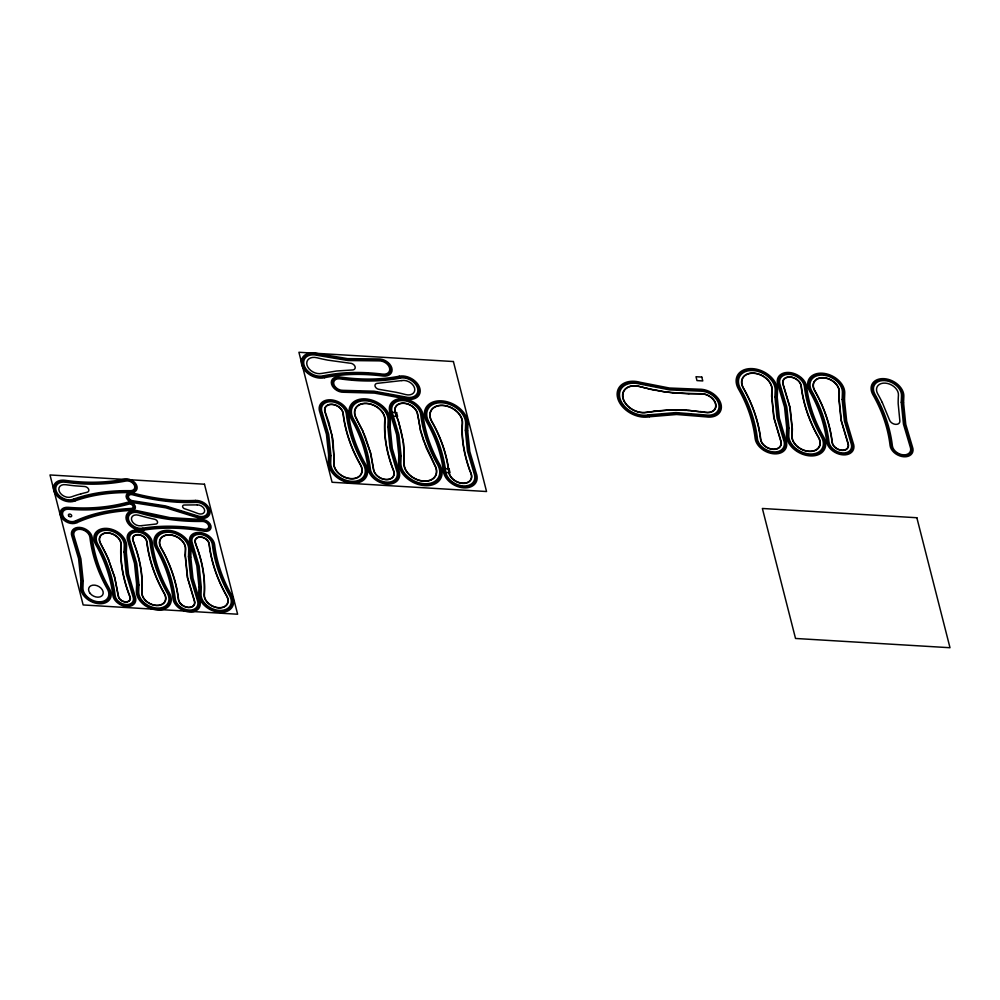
<?xml version="1.0" encoding="UTF-8"?>
<svg xmlns="http://www.w3.org/2000/svg" width="1000" height="1000" viewBox="0 0 1000 1000"><rect width="100%" height="100%" fill="white"/><g stroke="black" fill="none" stroke-linecap="round" stroke-linejoin="round"><path stroke-width="1.5" d="M653.662 411.35L646.5 412.475A17.337 12.263 27.6 0 1 622.913 398.263A17.337 12.263 27.6 0 1 639.862 386.488L646.062 388.288M654.075 411.087L667.35 410.188M666.925 410.213L646.388 412.275A17.075 12.075 27.6 0 1 623.162 398.275A17.075 12.075 27.6 0 1 639.85 386.675L641.188 387.038M667.175 409.988L670.337 410.087M667.537 409.975L675.987 410.037M670.537 409.875L676.862 410.05M676.312 409.837L677.312 410.05M677.138 409.85L678.188 410.075M677.562 409.85L680.512 410.125M689.212 393.762L700.775 393.663A12.188 8.625 27.6 0 1 715.738 403.825A12.188 8.625 27.6 0 1 705.575 412.488L688.8 410.363M678.388 409.862L685.037 410.325M688.713 393.95L667.475 392.088M680.888 409.938L686.175 410.387M685.462 410.15L688.45 410.538M686.575 410.213L699.338 411.625M350.562 363.225L350.7 363.237A4.363 3.088 27.6 0 1 355.087 366.712A4.363 3.088 27.6 0 1 352.688 369.963L336.7 370.988L321.512 373.462A10.475 7.4 27.6 0 1 307.038 365.225A10.475 7.4 27.6 0 1 316.863 357.738A165.825 117.263 27.6 0 0 327.8 360.138L349.538 363.15M673.337 392.775L700.85 393.875A11.925 8.438 27.6 0 1 715.487 403.812A11.925 8.438 27.6 0 1 705.55 412.287L700.088 411.512M672.925 392.938L665.238 391.788M667.062 392.238L656.3 390.3M664.825 391.925L652.725 389.588M655.863 390.412L651.4 389.3M652.288 389.688L646.5 388.2M650.95 389.412L641.637 386.962M357.088 419.575L356.388 418.35A15.925 11.262 27.6 0 1 366.587 403.537A15.925 11.262 27.6 0 1 384.775 420.05C383.512 437.325 387.2 454.65 393.45 470.688A10.788 7.625 27.6 0 1 392.912 476.775L392.775 476.962A10.788 7.625 27.6 0 1 386.262 479.462L385.525 479.412A10.788 7.625 27.6 0 1 379.237 477.238L378.938 477.025A10.788 7.625 27.6 0 1 373.675 469.5L371.112 455.163M357.088 420.025L363.275 431.987M106.5 554.763L100.725 543.6A11.35 8.025 27.6 0 1 107.987 533.038A11.35 8.025 27.6 0 1 120.938 544.812C119.65 562.537 123.438 580.325 129.85 596.8A6.2 4.387 27.6 0 1 125.525 601.838A6.2 4.387 27.6 0 1 118.462 596.112L114.637 576.725L108.325 559.4M106.463 555.2L109.188 560.887M362.987 431.337L356.175 418.387A16.2 11.45 27.6 0 1 366.538 403.325A16.2 11.45 27.6 0 1 385.025 420.125C383.762 437.375 387.45 454.663 393.688 470.688A11.05 7.812 27.6 0 1 386 479.65A11.05 7.812 27.6 0 1 373.425 469.462L370.337 452.088L365.337 436.912M362.837 431.538L365.175 436.488M363.162 432.275L370.05 451.875M108.5 559.225L100.5 543.638A11.612 8.213 27.6 0 1 107.925 532.825A11.612 8.213 27.6 0 1 121.188 544.875C119.9 562.587 123.675 580.337 130.087 596.788A6.475 4.575 27.6 0 1 125.588 602.038A6.475 4.575 27.6 0 1 118.212 596.075L114.812 578.275L109.087 561.2M195.812 543.837L195.525 543.075A7.35 5.2 27.6 0 1 200.637 537.112A7.35 5.2 27.6 0 1 209.013 543.888C211.163 562.263 217.463 580.037 226.637 596.062A12.5 8.838 27.6 0 1 218.637 607.688A12.5 8.838 27.6 0 1 204.375 594.725C205.562 577.137 202.1 559.25 195.287 543.088A7.612 5.387 27.6 0 1 200.588 536.912A7.612 5.387 27.6 0 1 209.262 543.925C211.412 562.275 217.7 580.025 226.863 596.025A12.763 9.025 27.6 0 1 218.688 607.9A12.763 9.025 27.6 0 1 204.125 594.663C205.375 577.525 201.838 560.325 195.763 544.35M133.75 542.188L133.188 540.725A7.35 5.2 27.6 0 1 138.312 534.763A7.35 5.2 27.6 0 1 146.675 541.538C148.837 559.913 155.137 577.688 164.3 593.713A12.5 8.838 27.6 0 1 156.312 605.337A12.5 8.838 27.6 0 1 142.037 592.375C143.2 574.788 139.812 556.875 132.95 540.737A7.612 5.387 27.6 0 1 138.262 534.55A7.612 5.387 27.6 0 1 146.925 541.575C149.088 559.925 155.375 577.663 164.525 593.675A12.763 9.025 27.6 0 1 156.363 605.538A12.763 9.025 27.6 0 1 141.8 592.312C143.038 575.312 139.562 558.263 133.6 542.413M470.412 471.6L471.15 473.512A12.188 8.625 27.6 0 1 462.663 483.4A12.188 8.625 27.6 0 1 448.775 472.163C446.675 454.3 440.562 437.025 431.65 421.425A17.337 12.263 27.6 0 1 442.738 405.3A17.337 12.263 27.6 0 1 462.525 423.288C461.15 440.425 465.225 457.512 470.913 473.512A11.925 8.438 27.6 0 1 462.6 483.2A11.925 8.438 27.6 0 1 449.025 472.2C446.925 454.312 440.8 437 431.863 421.388A17.075 12.075 27.6 0 1 442.788 405.513A17.075 12.075 27.6 0 1 462.287 423.212C461.087 439.562 464.375 455.975 470.05 471.25M423.975 441.312L434.85 465.1A17.337 12.263 27.6 0 1 423.75 481.225A17.337 12.263 27.6 0 1 403.963 463.237C405.213 446.112 401.538 428.925 395.35 413.013A12.188 8.625 27.6 0 1 403.837 403.125A12.188 8.625 27.6 0 1 417.713 414.363L420.6 430.95M423.65 441.075L420.712 431.413L417.85 415.487M398.462 421.062L395.588 413.013A11.925 8.438 27.6 0 1 403.888 403.325A11.925 8.438 27.6 0 1 417.475 414.325L417.562 415.062M398.612 421.538L403.537 443.025L404.212 463.312A17.075 12.075 27.6 0 0 423.7 481.025A17.075 12.075 27.6 0 0 434.625 465.138L426.1 447.587L420.95 431.375M328.688 421.95L325.3 412.287A9.637 6.812 27.6 0 1 332.013 404.462A9.637 6.812 27.6 0 1 342.987 413.35C345.112 431.488 351.325 449.025 360.375 464.85A14.787 10.45 27.6 0 1 350.913 478.6A14.787 10.45 27.6 0 1 334.038 463.263L333.188 441.538M328.85 422.475L332.75 438.725M370.45 452.475L371.025 454.775M332.837 439.288L333.1 440.975M137.887 584.362L137.637 591.163A17.163 12.138 27.6 0 0 157.238 608.962A17.163 12.138 27.6 0 0 168.212 593C159.288 577.4 153.162 560.1 151.062 542.212A12.012 8.5 27.6 0 0 137.387 531.138A12.012 8.5 27.6 0 0 129.012 540.887L135.65 563.138L137.887 584.362M185.387 555.875L187.662 577.788L194.425 600.438A8.762 6.188 27.6 0 1 188.325 607.55A8.762 6.188 27.6 0 1 178.35 599.475C176.2 581.25 169.963 563.625 160.863 547.725A13.9 9.838 27.6 0 1 169.762 534.788A13.9 9.838 27.6 0 1 185.637 549.212L185.387 555.875M188.463 556.587L190.7 578.075L197.338 600.325A12.012 8.5 27.6 0 1 188.962 610.087A12.012 8.5 27.6 0 1 175.287 599.012C173.188 581.125 167.062 563.825 158.138 548.225A17.163 12.138 27.6 0 1 169.112 532.25A17.163 12.138 27.6 0 1 188.713 550.05L188.463 556.587M190.787 557.137L192.987 578.3L199.537 600.25A14.475 10.237 27.6 0 1 189.45 612A14.475 10.237 27.6 0 1 172.963 598.65C170.9 581.025 164.862 563.975 156.075 548.6A19.625 13.875 27.6 0 1 168.625 530.337A19.625 13.875 27.6 0 1 191.025 550.688L190.787 557.137M200.212 586.712L199.975 593.513A17.163 12.138 27.6 0 0 219.562 611.312A17.163 12.138 27.6 0 0 230.55 595.35C221.625 579.75 215.5 562.45 213.4 544.562A12.012 8.5 27.6 0 0 199.713 533.488A12.012 8.5 27.6 0 0 191.35 543.237L197.987 565.5L200.212 586.712M329.875 455.175L329.637 462.05A19.45 13.75 27.6 0 0 351.838 482.225A19.45 13.75 27.6 0 0 364.288 464.125C355.475 448.738 349.438 431.675 347.362 414.025A14.3 10.113 27.6 0 0 331.087 400.838A14.3 10.113 27.6 0 0 321.125 412.45L327.663 434.375L329.875 455.175M398.8 455.037L398.562 461.763A23.062 16.3 27.6 0 0 424.888 485.675A23.062 16.3 27.6 0 0 439.637 464.225C431.025 449.162 425.125 432.45 423.1 415.188A17.913 12.663 27.6 0 0 402.7 398.675A17.913 12.663 27.6 0 0 390.225 413.212L396.637 434.7L398.8 455.037M400.05 455.337L399.812 462.1A21.738 15.375 27.6 0 0 424.625 484.65A21.738 15.375 27.6 0 0 438.537 464.425C429.85 449.237 423.9 432.4 421.85 415A16.587 11.725 27.6 0 0 402.962 399.7A16.587 11.725 27.6 0 0 391.413 413.175L397.825 434.562L400.05 455.337M466.45 430.737L468.575 451.475L475.087 473.363A16.587 11.725 27.6 0 1 463.525 486.825A16.587 11.725 27.6 0 1 444.637 471.525C442.587 454.125 436.637 437.287 427.962 422.1A21.738 15.375 27.6 0 1 441.863 401.887A21.738 15.375 27.6 0 1 466.688 424.425L466.45 430.737M787.962 427.825L787.725 434.712A19.45 13.75 27.6 0 0 809.925 454.875A19.45 13.75 27.6 0 0 822.362 436.788C813.562 421.388 807.525 404.325 805.45 386.675A14.3 10.113 27.6 0 0 789.163 373.488A14.3 10.113 27.6 0 0 779.2 385.1L785.75 407.025L787.962 427.825M792.375 429.012L792.125 435.913A14.787 10.45 27.6 0 0 809 451.25A14.787 10.45 27.6 0 0 818.462 437.5C809.412 421.675 803.2 404.137 801.062 386A9.637 6.812 27.6 0 0 790.088 377.113A9.637 6.812 27.6 0 0 783.375 384.938L790.1 407.488L792.375 429.012M839.075 398.762L841.35 420.662L848.112 443.325A8.762 6.188 27.6 0 1 842.013 450.425A8.762 6.188 27.6 0 1 832.038 442.35C829.9 424.125 823.65 406.5 814.562 390.6A13.9 9.838 27.6 0 1 823.45 377.663A13.9 9.838 27.6 0 1 839.325 392.088L839.075 398.762M842.15 399.475L844.388 420.95L851.025 443.2A12.012 8.5 27.6 0 1 842.663 452.962A12.012 8.5 27.6 0 1 828.975 441.887C826.875 424 820.75 406.7 811.825 391.1A17.163 12.138 27.6 0 1 822.812 375.125A17.163 12.138 27.6 0 1 842.4 392.925L842.15 399.475M844.488 400.012L846.688 421.175L853.225 443.125A14.475 10.237 27.6 0 1 843.15 454.875A14.475 10.237 27.6 0 1 826.663 441.525C824.587 423.9 818.562 406.85 809.762 391.475A19.625 13.875 27.6 0 1 822.325 373.212A19.625 13.875 27.6 0 1 844.725 393.575L844.488 400.012M189.55 556.575L191.775 578.225L198.363 600.288A13.162 9.3 27.6 0 1 189.188 610.975A13.162 9.3 27.6 0 1 174.213 598.837C172.125 581.075 166.038 563.888 157.175 548.4A18.312 12.95 27.6 0 1 168.888 531.362A18.312 12.95 27.6 0 1 189.788 550.35L189.55 556.575M328.625 455.062L328.387 461.712A20.775 14.688 27.6 0 0 352.1 483.25A20.775 14.688 27.6 0 0 365.387 463.925C356.65 448.65 350.662 431.725 348.612 414.212A15.625 11.05 27.6 0 0 330.825 399.812A15.625 11.05 27.6 0 0 319.938 412.5L326.438 434.25L328.625 455.062M330.962 455.6L330.712 462.35A18.312 12.95 27.6 0 0 351.613 481.337A18.312 12.95 27.6 0 0 363.325 464.3C354.462 448.812 348.375 431.625 346.287 413.862A13.162 9.3 27.6 0 0 331.312 401.725A13.162 9.3 27.6 0 0 322.137 412.413L328.725 434.475L330.962 455.6M334.038 456.3L333.787 463.2A15.05 10.637 27.6 0 0 350.962 478.8A15.05 10.637 27.6 0 0 360.6 464.8C351.562 449.012 345.363 431.5 343.225 413.387A9.9 7 27.6 0 0 331.95 404.263A9.9 7 27.6 0 0 325.062 412.3L331.763 434.762L334.038 456.3M786.712 427.713L786.475 434.363A20.775 14.688 27.6 0 0 810.188 455.9A20.775 14.688 27.6 0 0 823.475 436.587C814.737 421.312 808.75 404.375 806.7 386.863A15.625 11.05 27.6 0 0 788.9 372.463A15.625 11.05 27.6 0 0 778.025 385.15L784.538 407L786.712 427.713M789.038 428.25L788.8 435A18.312 12.95 27.6 0 0 809.7 453.988A18.312 12.95 27.6 0 0 821.413 436.962C812.55 421.463 806.462 404.275 804.375 386.512A13.162 9.3 27.6 0 0 789.4 374.375A13.162 9.3 27.6 0 0 780.225 385.062L786.812 407.125L789.038 428.25M792.125 428.963L791.875 435.85A15.05 10.637 27.6 0 0 809.05 451.463A15.05 10.637 27.6 0 0 818.675 437.463C809.65 421.662 803.438 404.15 801.312 386.037A9.9 7 27.6 0 0 790.037 376.912A9.9 7 27.6 0 0 783.138 384.95L789.85 407.413L792.125 428.963M843.238 399.462L845.462 421.112L852.05 443.162A13.162 9.3 27.6 0 1 842.887 453.85A13.162 9.3 27.6 0 1 827.9 441.712C825.812 423.95 819.737 406.763 810.875 391.275A18.312 12.95 27.6 0 1 822.588 374.237A18.312 12.95 27.6 0 1 843.475 393.225L843.238 399.462M80.862 580.188L80.612 586.925A16.2 11.45 27.6 0 0 99.1 603.725A16.2 11.45 27.6 0 0 109.462 588.663C100.487 572.975 94.325 555.575 92.212 537.587A11.05 7.812 27.6 0 0 79.638 527.4A11.05 7.812 27.6 0 0 71.95 536.375L78.587 558.6L80.862 580.188M82.112 580.475L81.862 587.275A14.875 10.512 27.6 0 0 98.837 602.7A14.875 10.512 27.6 0 0 108.362 588.862C99.312 573.05 93.1 555.525 90.975 537.4A9.725 6.875 27.6 0 0 79.9 528.425A9.725 6.875 27.6 0 0 73.125 536.325L79.812 558.713L82.112 580.475M83.188 580.725L82.938 587.575A13.725 9.712 27.6 0 0 98.612 601.812A13.725 9.712 27.6 0 0 107.4 589.038C98.3 573.125 92.037 555.475 89.9 537.225A8.588 6.062 27.6 0 0 80.125 529.312A8.588 6.062 27.6 0 0 74.15 536.287L80.887 558.812L83.188 580.725M124.012 551.987L126.225 573.862L133 596.675A9.725 6.875 27.6 0 1 126.225 604.575A9.725 6.875 27.6 0 1 115.15 595.6C113.025 577.475 106.812 559.95 97.775 544.138A14.875 10.512 27.6 0 1 107.287 530.3A14.875 10.512 27.6 0 1 124.262 545.725L124.012 551.987M126.35 552.537L128.525 574.087L135.2 596.587A12.188 8.625 27.6 0 1 126.713 606.487A12.188 8.625 27.6 0 1 112.837 595.25C110.738 577.375 104.612 560.1 95.7 544.513A17.337 12.263 27.6 0 1 106.8 528.387A17.337 12.263 27.6 0 1 126.587 546.362L126.35 552.537M387.85 427.137L389.988 448.275L396.6 470.575A14.3 10.113 27.6 0 1 397.25 473.025L397.287 473.413A14.3 10.113 27.6 0 1 389.9 482.025L389.6 482.075A14.3 10.113 27.6 0 1 371.125 471.838L370.975 471.45A14.3 10.113 27.6 0 1 370.35 469C368.288 451.35 362.25 434.288 353.438 418.888A19.45 13.75 27.6 0 1 365.887 400.8A19.45 13.75 27.6 0 1 388.088 420.962L387.85 427.137M388.938 427.4L391.05 448.387L397.625 470.538A15.45 10.925 27.6 0 1 386.875 483.075A15.45 10.925 27.6 0 1 369.288 468.837C367.225 451.3 361.225 434.35 352.488 419.062A20.6 14.562 27.6 0 1 365.662 399.913A20.6 14.562 27.6 0 1 389.175 421.262L388.938 427.4M390.175 427.688L392.287 448.5L398.812 470.487A16.762 11.85 27.6 0 1 387.137 484.1A16.762 11.85 27.6 0 1 368.038 468.638C366 451.25 360.05 434.438 351.375 419.263A21.913 15.5 27.6 0 1 365.4 398.875A21.913 15.5 27.6 0 1 390.412 421.613L390.175 427.688M401.125 455.925L400.887 462.4A20.6 14.562 27.6 0 0 424.4 483.75A20.6 14.562 27.6 0 0 437.575 464.6C428.837 449.312 422.837 432.362 420.775 414.825A15.45 10.925 27.6 0 0 403.188 400.588A15.45 10.925 27.6 0 0 392.438 413.125L398.938 434.913L401.125 455.925M465.363 430.262L467.488 451.25L474.062 473.4A15.45 10.925 27.6 0 1 463.3 485.938A15.45 10.925 27.6 0 1 445.712 471.7C443.65 454.175 437.663 437.212 428.913 421.925A20.6 14.562 27.6 0 1 442.088 402.775A20.6 14.562 27.6 0 1 465.6 424.125L465.363 430.262M467.688 430.8L469.787 451.475L476.262 473.312A17.913 12.663 27.6 0 1 463.787 487.85A17.913 12.663 27.6 0 1 443.4 471.337C441.362 454.075 435.462 437.362 426.85 422.3A23.062 16.3 27.6 0 1 441.6 400.85A23.062 16.3 27.6 0 1 467.925 424.775L467.688 430.8M771.6 396.112L773.787 417.7L780.537 440.438A10.788 7.625 27.6 0 1 779.05 447.512L778.787 447.713A10.788 7.625 27.6 0 1 773.562 449.212L772.7 449.162A10.788 7.625 27.6 0 1 764.75 445.838L764.55 445.675A10.788 7.625 27.6 0 1 760.75 439.25C758.637 421.238 752.463 403.812 743.475 388.088A15.925 11.262 27.6 0 1 753.662 373.275A15.925 11.262 27.6 0 1 771.85 389.8L771.6 396.112M771.85 396.163L774.025 417.725L780.775 440.425A11.05 7.812 27.6 0 1 773.075 449.4A11.05 7.812 27.6 0 1 760.5 439.212C758.388 421.225 752.225 403.825 743.25 388.137A16.2 11.45 27.6 0 1 753.612 373.075A16.2 11.45 27.6 0 1 772.1 389.862L771.85 396.163M774.925 396.887L777.062 418.025L783.688 440.312A14.3 10.113 27.6 0 1 784.325 442.775L784.362 443.15A14.3 10.113 27.6 0 1 770.75 451.475L770.35 451.375A14.3 10.113 27.6 0 1 758.2 441.587L758.088 441.312A14.3 10.113 27.6 0 1 757.438 438.738C755.362 421.087 749.325 404.025 740.525 388.638A19.45 13.75 27.6 0 1 752.962 370.538A19.45 13.75 27.6 0 1 775.175 390.712L774.925 396.887M776.012 397.137L778.138 418.125L784.712 440.275A15.45 10.925 27.6 0 1 773.95 452.812A15.45 10.925 27.6 0 1 756.363 438.575C754.3 421.05 748.312 404.1 739.562 388.812A20.6 14.562 27.6 0 1 752.738 369.65A20.6 14.562 27.6 0 1 776.25 391.012L776.012 397.137M777.262 397.425L779.362 418.25L785.888 440.225A16.762 11.85 27.6 0 1 774.212 453.837A16.762 11.85 27.6 0 1 755.125 438.387C753.075 421 747.138 404.175 738.462 389.012A21.913 15.5 27.6 0 1 752.475 368.625A21.913 15.5 27.6 0 1 777.5 391.35L777.262 397.425M901.263 402.275L903.462 424.15L910.238 446.962A9.725 6.875 27.6 0 1 903.462 454.85A9.725 6.875 27.6 0 1 892.387 445.887C890.263 427.762 884.05 410.238 875.013 394.425A14.875 10.512 27.6 0 1 884.525 380.588A14.875 10.512 27.6 0 1 901.5 396.012L901.263 402.275M903.587 402.825L905.763 424.375L912.45 446.875A12.188 8.625 27.6 0 1 903.95 456.775A12.188 8.625 27.6 0 1 890.075 445.538C887.975 427.663 881.862 410.387 872.938 394.8A17.337 12.263 27.6 0 1 884.038 378.663A17.337 12.263 27.6 0 1 903.825 396.65L903.587 402.825M125.1 551.95L127.275 573.875L134.025 596.638A10.875 7.688 27.6 0 1 126.45 605.462A10.875 7.688 27.6 0 1 114.075 595.438C111.962 577.438 105.787 560.013 96.812 544.312A16.012 11.325 27.6 0 1 107.062 529.412A16.012 11.325 27.6 0 1 125.337 546.025L125.1 551.95M136.637 584.4L136.4 590.825A18.487 13.075 27.6 0 0 157.5 609.987A18.487 13.075 27.6 0 0 169.325 592.8C160.463 577.312 154.388 560.15 152.312 542.4A13.338 9.425 27.6 0 0 137.125 530.112A13.338 9.425 27.6 0 0 127.837 540.938L134.5 563.387L136.637 584.4M138.975 584.938L138.725 591.462A16.012 11.325 27.6 0 0 157.012 608.075A16.012 11.325 27.6 0 0 167.262 593.175C158.275 577.463 152.1 560.05 149.987 542.05A10.875 7.688 27.6 0 0 137.613 532.025A10.875 7.688 27.6 0 0 130.037 540.85L136.8 563.612L138.975 584.938M185.138 555.15L187.338 577.4L194.188 600.45A8.5 6 27.6 0 1 188.263 607.35A8.5 6 27.6 0 1 178.6 599.513C176.45 581.263 170.188 563.6 161.088 547.675A13.637 9.65 27.6 0 1 169.812 534.987A13.637 9.65 27.6 0 1 185.387 549.138L185.138 555.15M198.975 586.75L198.725 593.175A18.487 13.075 27.6 0 0 219.825 612.337A18.487 13.075 27.6 0 0 231.65 595.15C222.8 579.675 216.725 562.5 214.638 544.75A13.338 9.425 27.6 0 0 199.45 532.463A13.338 9.425 27.6 0 0 190.162 543.288L196.825 565.737L198.975 586.75M201.3 587.288L201.05 593.812A16.012 11.325 27.6 0 0 219.338 610.425A16.012 11.325 27.6 0 0 229.587 595.525C220.6 579.825 214.438 562.4 212.325 544.4A10.875 7.688 27.6 0 0 199.938 534.375A10.875 7.688 27.6 0 0 192.375 543.2L199.125 565.962L201.3 587.288M838.838 398.025L841.038 420.275L847.875 443.325A8.5 6 27.6 0 1 841.963 450.225A8.5 6 27.6 0 1 832.288 442.388C830.15 424.137 823.888 406.475 814.775 390.562A13.637 9.65 27.6 0 1 823.512 377.863A13.637 9.65 27.6 0 1 839.075 392.013L838.838 398.025M902.337 402.238L904.513 424.162L911.263 446.925A10.875 7.688 27.6 0 1 903.688 455.75A10.875 7.688 27.6 0 1 891.312 445.725C889.2 427.725 883.037 410.3 874.05 394.6A16.012 11.325 27.6 0 1 884.3 379.7A16.012 11.325 27.6 0 1 902.588 396.3L902.337 402.238M75.625 520.825L75.025 521.1A8.012 5.663 27.6 0 1 63.238 516.487A8.012 5.663 27.6 0 1 68.675 509.225C88.863 510.95 109.388 509.425 128.95 504.087A2.862 2.025 27.6 0 1 132.838 505.85A2.862 2.025 27.6 0 1 131.287 508.45C112.225 509.325 93.075 512.9 75.625 520.825M76.425 521.587L75.738 521.912A9.15 6.475 27.6 0 1 62.263 516.625A9.15 6.475 27.6 0 1 68.487 508.35C88.537 510.05 108.938 508.537 128.375 503.225A4 2.837 27.6 0 1 133.812 505.7A4 2.837 27.6 0 1 131.65 509.338C112.737 510.213 93.737 513.75 76.425 521.587M77.15 522.562L76.562 522.837A10.475 7.4 27.6 0 1 61.137 516.8A10.475 7.4 27.6 0 1 68.263 507.325C88.162 509.012 108.413 507.5 127.713 502.238A5.325 3.762 27.6 0 1 134.938 505.538A5.325 3.762 27.6 0 1 132.05 510.363C113.25 511.238 94.362 514.75 77.15 522.562M73.6 499.125L73.062 499.325A11.438 8.088 27.6 0 1 56.5 491.825A11.438 8.088 27.6 0 1 65.388 482.2C85.5 485.1 106.112 484.875 126.075 480.988A6.288 4.45 27.6 0 1 134.412 485.325A6.288 4.45 27.6 0 1 130.425 490.688C111.213 490.35 91.75 492.6 73.6 499.125M74.438 499.888L73.713 500.15A12.588 8.9 27.6 0 1 55.5 491.9A12.588 8.9 27.6 0 1 65.275 481.325C85.25 484.2 105.725 483.975 125.562 480.112A7.438 5.263 27.6 0 1 135.425 485.238A7.438 5.263 27.6 0 1 130.7 491.575C111.675 491.25 92.425 493.462 74.438 499.888M75 500.925L74.463 501.112A13.9 9.838 27.6 0 1 54.337 492A13.9 9.838 27.6 0 1 65.138 480.312C84.963 483.162 105.288 482.95 124.975 479.113A8.762 6.188 27.6 0 1 136.575 485.138A8.762 6.188 27.6 0 1 131.025 492.612C112.088 492.275 92.9 494.487 75 500.925M80.938 493.825L80.363 493.988A168.137 118.888 27.6 0 0 71.2 496.95A8.188 5.787 27.6 0 1 59.363 491.587A8.188 5.787 27.6 0 1 65.725 484.7A167.85 118.688 27.6 0 0 75.338 485.85L84.725 486.512A3.775 2.662 27.6 0 1 88.588 489.15A3.775 2.662 27.6 0 1 87.287 492.212L80.938 493.825M323.475 375.838L323.025 375.925A13.725 9.712 27.6 0 1 304.062 365.125A13.725 9.712 27.6 0 1 316.925 355.312L347.987 360.538L378.787 360.863A8.588 6.062 27.6 0 1 389.513 367.775A8.588 6.062 27.6 0 1 382.713 374.137C363.05 371.688 342.912 371.688 323.475 375.838M324.075 376.688L323.562 376.8A14.875 10.512 27.6 0 1 303.012 365.1A14.875 10.512 27.6 0 1 316.95 354.462L347.8 359.65L378.4 359.975A9.725 6.875 27.6 0 1 390.562 367.812A9.725 6.875 27.6 0 1 382.85 375.025C363.338 372.587 343.363 372.587 324.075 376.688M324.625 377.7L324.175 377.8A16.2 11.45 27.6 0 1 301.8 365.062A16.2 11.45 27.6 0 1 316.988 353.475L347.587 358.625L377.962 358.95A11.05 7.812 27.6 0 1 391.775 367.85A11.05 7.812 27.6 0 1 383.013 376.037C363.625 373.612 343.775 373.625 324.625 377.7M399.237 376.213C379.625 380.05 359.363 379.738 339.625 376.95A9.9 7 27.6 0 0 331.55 384.113A9.9 7 27.6 0 0 343.8 392.262L374.425 393.1L405.387 398.787A15.05 10.637 27.6 0 0 419.85 388.338A15.05 10.637 27.6 0 0 399.237 376.213M399.837 377.225C380.062 381.087 359.65 380.775 339.762 377.962A8.575 6.062 27.6 0 0 332.762 384.175A8.575 6.062 27.6 0 0 343.375 391.225L374.338 392.088L405.438 397.812A13.725 9.712 27.6 0 0 418.638 388.288A13.725 9.712 27.6 0 0 399.837 377.225M400.35 378.088C380.45 381.987 359.9 381.675 339.888 378.85A7.438 5.263 27.6 0 0 333.812 384.225A7.438 5.263 27.6 0 0 343.013 390.337L374.062 391.2L405.487 396.975A12.588 8.9 27.6 0 0 417.575 388.237A12.588 8.9 27.6 0 0 400.35 378.088M401.8 380.575L376.912 383.4A3.9 2.763 27.6 0 0 375.075 386.2A3.9 2.763 27.6 0 0 378.5 389.25L395.975 392.262A166.713 117.875 27.6 0 1 405.613 394.562A9.325 6.6 27.6 0 0 414.575 388.088A9.325 6.6 27.6 0 0 401.8 380.575M648.3 414.888L647.913 414.963A20.6 14.562 27.6 0 1 619.913 398.088A20.6 14.562 27.6 0 1 640.05 384.087L669.75 389.913L699.788 391.125A15.45 10.925 27.6 0 1 718.737 404.012A15.45 10.925 27.6 0 1 705.863 414.988L675.962 412.575L648.3 414.888M648.925 415.75L648.413 415.838A21.738 15.375 27.6 0 1 618.85 398.025A21.738 15.375 27.6 0 1 640.113 383.25L669.6 389.038L699.438 390.238A16.587 11.725 27.6 0 1 719.8 404.075A16.587 11.725 27.6 0 1 705.975 415.863L676.4 413.462L648.925 415.75M649.375 416.775L648.988 416.85A23.062 16.3 27.6 0 1 617.625 397.95A23.062 16.3 27.6 0 1 640.175 382.275L669.425 388.013L699.038 389.212A17.913 12.663 27.6 0 1 721.012 404.15A17.913 12.663 27.6 0 1 706.087 416.875L676.6 414.5L649.375 416.775M142.85 528.188L142.375 528.25A10.3 7.287 27.6 0 1 128.512 519.625A10.3 7.287 27.6 0 1 138.825 512.85C159.425 518.862 180.938 521.85 202.413 521.413A5.15 3.638 27.6 0 1 208.663 525.788A5.15 3.638 27.6 0 1 204.25 529.35C184 525.925 163.188 524.987 142.85 528.188M143.475 529.038L142.863 529.138A11.438 8.088 27.6 0 1 127.45 519.538A11.438 8.088 27.6 0 1 138.912 512.013L170.15 518.663L202.087 520.525A6.288 4.45 27.6 0 1 209.725 525.875A6.288 4.45 27.6 0 1 204.325 530.225C184.262 526.825 163.637 525.887 143.475 529.038M143.875 530.075L143.412 530.15A12.763 9.025 27.6 0 1 126.225 519.45A12.763 9.025 27.6 0 1 139 511.05L170 517.65L201.713 519.487A7.612 5.387 27.6 0 1 210.95 525.962A7.612 5.387 27.6 0 1 204.425 531.225C184.462 527.85 163.925 526.912 143.875 530.075M141.962 525.612L141.012 525.763A7.037 4.975 27.6 0 1 131.537 519.85A7.037 4.975 27.6 0 1 138.588 515.225A169.6 119.925 27.6 0 0 151.55 518.587L154.338 519.2A3.175 2.25 27.6 0 1 157.513 521.85A3.175 2.25 27.6 0 1 155.475 524.1L141.962 525.612M195.888 501.463C174.513 502.438 153.088 499.387 132.45 493.875A5.15 3.638 27.6 0 0 127.362 496.825A5.15 3.638 27.6 0 0 133.1 501.662L165.863 506.85L197.15 516.575A10.3 7.287 27.6 0 0 208.8 511.188A10.3 7.287 27.6 0 0 195.888 501.463M196.25 502.35C174.725 503.338 153.162 500.275 132.4 494.725A4 2.837 27.6 0 0 128.438 497.013A4 2.837 27.6 0 0 132.912 500.775L165.512 505.913L197.375 515.788A9.15 6.475 27.6 0 0 207.725 510.988A9.15 6.475 27.6 0 0 196.25 502.35M195.475 500.425C174.25 501.4 152.988 498.387 132.513 492.912A6.475 4.575 27.6 0 0 126.125 496.6A6.475 4.575 27.6 0 0 133.325 502.688L165.812 507.825L196.9 517.487A11.612 8.213 27.6 0 0 210.05 511.4A11.612 8.213 27.6 0 0 195.475 500.425M197.262 504.888L184.163 505.012A2.55 1.8 27.6 0 0 182.613 506.562A2.55 1.8 27.6 0 0 184.475 508.725L185.087 508.925A170.75 120.738 27.6 0 1 197.987 513.538A5.9 4.175 27.6 0 0 204.65 510.45A5.9 4.175 27.6 0 0 197.262 504.888M453.4 361.538L298.913 352.275L332.075 482.262L486.55 491.525L453.4 361.538M701.787 377.075L696 376.725L696.988 380.588L702.775 380.938L701.787 377.075M396.6 412.587L390.2 412.2L391.188 416.075L397.587 416.45L396.6 412.587M449.05 468.875L442.912 468.512L443.9 472.375L450.037 472.75L449.05 468.875M916.85 517.737L762.375 508.475L795.525 638.462L950 647.725L916.85 517.737M204.475 484.225L50 474.963L83.15 604.95L237.625 614.225L204.475 484.225M882.262 402.45L881.925 401.788A164.45 116.287 27.6 0 0 877.738 393.925A11.612 8.213 27.6 0 1 885.175 383.113A11.612 8.213 27.6 0 1 898.438 395.163A164.688 116.45 27.6 0 0 898.188 403.713L899.85 420.763A5.613 3.962 27.6 0 1 895.512 424.35A5.613 3.962 27.6 0 1 889.438 419.837L882.262 402.45M90.087 593.35A7.75 5.487 27.6 0 0 102.675 594.9A7.75 5.487 27.6 0 0 94.913 585.163A7.75 5.487 27.6 0 0 90.087 593.35M68.675 515.875A1.762 1.25 27.6 0 0 71.55 516.35A1.762 1.25 27.6 0 0 69.9 514.1A1.762 1.25 27.6 0 0 68.675 515.875"/></g></svg>
